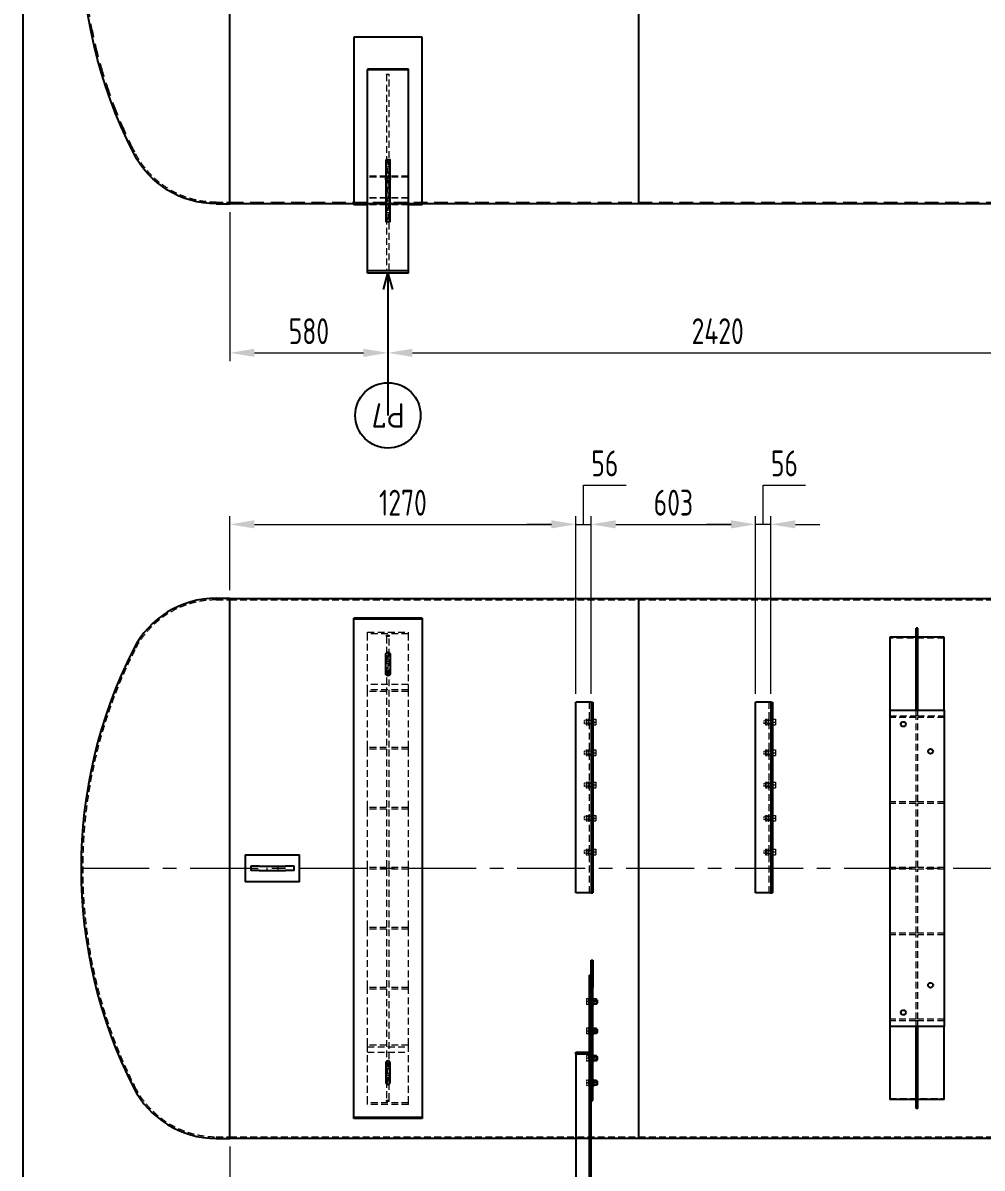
# Model space of a CAD drawing. Header units: millimetres. Extents: x -46397 to 283259, y -8690 to 23983.
# Drawn here: x 70070 to 73590, y 1195 to 5397 of the extents above; entities that cross this region are included whole.
import ezdxf
from ezdxf import colors
from ezdxf.entities.mleader import LeaderData, LeaderLine
from ezdxf.enums import TextEntityAlignment as Align
from ezdxf.math import Vec2, Vec3

# ---------------------------------------------------------------- set-up
doc = ezdxf.new("R2010")
doc.units = ezdxf.units.MM
for name, pattern in [('ACISOTGL', [3, 2, -1]), ('CENTER', [2, 1.25, -0.25, 0.25, -0.25]), ('CENTER2', [1.125, 0.75, -0.125, 0.125, -0.125]), ('HIDDEN', [0.375, 0.25, -0.125]), ('HIDDENX2', [0.75, 0.5, -0.25])]:
    doc.linetypes.add(name, pattern=pattern)
doc.layers.get('Defpoints').update_dxf_attribs({"lineweight": 0})
for name, color, linetype, lineweight in [('0-Dim', 7, 'Continuous', 0), ('2-Dashed', 50, 'ACISOTGL', 25), ('3-Centerline', 4, 'CENTER', 5), ('CHUAN NET KHUAT', 4, 'HIDDEN', 0), ('Dtext', 255, 'Continuous', 20), ('DUONGCHINH', 7, 'Continuous', 25), ('DUONGTAM', 1, 'CENTER', 0), ('Long_AM_Visible', 30, 'Continuous', 25), ('PHANTOM 2', 8, 'Continuous', 0), ('Standard', 7, 'Continuous', 0)]:
    doc.layers.add(name, color=color, linetype=linetype, lineweight=lineweight)
doc.layers.add('flashshoot', color=7, linetype='Continuous')
doc.styles.add('Chu va so', font='arial.ttf')
doc.styles.add('GHI CHÚ 1', font='isocp_IV25.ttf', dxfattribs={"width": 0.8})
doc.styles.add('Long_Text', font='isocp.shx', dxfattribs={"width": 0.7})
doc.styles.get("Standard").update_dxf_attribs({"font": 'isocp.shx', "width": 0.8})
doc.styles.add('TCVN', font='arial.ttf')
doc.dimstyles.new('1-30SCALE', dxfattribs={"dimtxt": 75, "dimasz": 75, "dimexe": 37.5, "dimexo": 30, "dimgap": 30, "dimtad": 1, "dimtoh": 1, "dimdec": 0, "dimdsep": 46, "dimtxsty": 'GHI CHÚ 1', "dimcen": 0.09, "dimclrd": 256, "dimclre": 256, "dimclrt": 2, "dimadec": 0, "dimazin": 0, "dimtfac": 1, "dimtdec": 0, "dimtofl": 0, "dimtmove": 0, "dimatfit": 3, "dimfxl": 1, "dimlwd": 0, "dimlwe": 0, "dimarcsym": 0})

# ---------------------------------------------------------------- blocks, each defined once
blk = doc.blocks.new('A$Cb6d5b212')
at = {"color": 2, "linetype": 'Continuous', "lineweight": 0, "ltscale": 10, "extrusion": (2.28848e-17, 1, 0)}
blk.add_line((-1500, -990), (-1500, 990), dxfattribs=at)
at = {"layer": 'CHUAN NET KHUAT', "color": 3, "linetype": 'HIDDENX2', "lineweight": 0, "ltscale": 50, "extrusion": (2.28848e-17, 1, 0)}
blk.add_line((-3050, -985), (-3000, -985), dxfattribs=at)
at = {"layer": 'CHUAN NET KHUAT', "color": 3, "linetype": 'HIDDENX2', "lineweight": 0, "ltscale": 100, "extrusion": (2.28848e-17, 1, 0)}
for p, q in [((-3000, -985), (-1500, -985)), ((-1500, -985), (0, -985))]:
    blk.add_line(p, q, dxfattribs=at)
at = {"layer": 'CHUAN NET KHUAT', "color": 3, "linetype": 'HIDDENX2', "lineweight": 0, "ltscale": 100, "extrusion": (0, 0, -1)}
blk.add_arc((1767.2, 0), 1773, 333.1244, 26.8756, dxfattribs=at)
at = {"layer": 'CHUAN NET KHUAT', "color": 3, "linetype": 'HIDDENX2', "lineweight": 0, "ltscale": 50, "extrusion": (0, 0, -1)}
blk.add_arc((3050, -650.1), 334.9, 270, 333.1244, dxfattribs=at)
at = {"layer": 'DUONGCHINH', "color": 2, "ltscale": 10, "extrusion": (2.28848e-17, 1, 0)}
for p, q in [((-3000, -991), (-3000, 991)), ((-1500, -990), (-1500, 990)), ((-3050, -991), (-3000, -991)), ((-3000, -990), (-1500, -990)), ((-1500, -990), (0, -990))]:
    blk.add_line(p, q, dxfattribs=at)
at = {"layer": 'DUONGCHINH', "color": 2, "ltscale": 10, "extrusion": (0, 0, -1)}
for centre, radius, start, end in [((1767.2, 0), 1779, 333.1244, 26.8756), ((3050, -650.1), 340.9, 270, 333.1244)]:
    blk.add_arc(centre, radius, start, end, dxfattribs=at)
blk = doc.blocks.new('*D244')
at = {"layer": 'Defpoints', "color": 0, "transparency": 16777216}
for p in [(70829.3, 4732.5, -1.5), (71409.3, 4478.5, -1.5), (71409.3, 4186)]:
    blk.add_point(p, dxfattribs=at)
at = {"layer": 'PHANTOM 2', "linetype": 'Continuous', "lineweight": 0, "transparency": 16777216}
for p, q in [((70829.3, 4702.5), (70829.3, 4156)), ((71409.3, 4448.5), (71409.3, 4156)), ((70919.3, 4186), (71319.3, 4186))]:
    blk.add_line(p, q, dxfattribs=at)
at = {"layer": 'PHANTOM 2', "transparency": 16777216}
for points in [[(70919.3, 4201), (70919.3, 4171), (70829.3, 4186)], [(71319.3, 4201), (71319.3, 4171), (71409.3, 4186)]]:
    blk.add_solid(points, dxfattribs=at)
at = {"layer": 'PHANTOM 2', "color": 2, "transparency": 16777216, "insert": (71119.3, 4265.3), "char_height": 95, "attachment_point": 5, "style": 'GHI CHÚ 1'}
blk.add_mtext('580', dxfattribs=at)
blk = doc.blocks.new('*D245')
at = {"layer": 'Defpoints', "color": 0, "transparency": 16777216}
for p in [(71409.3, 4478.5, -1.5), (73829.3, 4478.5, -1.5), (73829.3, 4186)]:
    blk.add_point(p, dxfattribs=at)
at = {"layer": 'PHANTOM 2', "linetype": 'Continuous', "lineweight": 0, "transparency": 16777216}
for p, q in [((71409.3, 4448.5), (71409.3, 4156)), ((73829.3, 4448.5), (73829.3, 4156)), ((71499.3, 4186), (73739.3, 4186))]:
    blk.add_line(p, q, dxfattribs=at)
at = {"layer": 'PHANTOM 2', "transparency": 16777216}
for points in [[(71499.3, 4201), (71499.3, 4171), (71409.3, 4186)], [(73739.3, 4201), (73739.3, 4171), (73829.3, 4186)]]:
    blk.add_solid(points, dxfattribs=at)
at = {"layer": 'PHANTOM 2', "color": 2, "transparency": 16777216, "insert": (72619.3, 4265.3), "char_height": 95, "attachment_point": 5, "style": 'GHI CHÚ 1'}
blk.add_mtext('2420', dxfattribs=at)
blk = doc.blocks.new('_TagCircle')
at = {"color": 0, "linetype": 'ByBlock', "lineweight": -2, "transparency": 16777216}
blk.add_circle((0, 0), 4, dxfattribs=at)
at = {"layer": 'Long_AM_Visible', "color": 0, "transparency": 16777216, "style": 'Long_Text'}
blk.add_attdef('TAGNUMBER', text='', height=3, dxfattribs=at).set_placement((0, -1.5), align=Align.CENTER)
blk = doc.blocks.new('_Open30')
at = {"color": 0, "linetype": 'ByBlock', "lineweight": -2}
for p, q in [((-1, 0.268), (0, 0)), ((0, 0), (-1, -0.268)), ((0, 0), (-1, 0))]:
    blk.add_line(p, q, dxfattribs=at)
blk = doc.blocks.new('A$Cda035db7')
at = {"color": 2, "linetype": 'Continuous', "lineweight": 0, "ltscale": 10}
for p, q in [((0, -1500), (-990, -1500)), ((990, -1500), (0, -1500))]:
    blk.add_line(p, q, dxfattribs=at)
at = {"layer": 'CHUAN NET KHUAT', "color": 3, "ltscale": 100}
for p, q in [((-985, -1500), (-985, 0)), ((985, -1500), (985, 0)), ((-985, -3000), (-985, -1500)), ((985, -3000), (985, -1500)), ((-985, -3050), (-985, -3000)), ((985, -3050), (985, -3000))]:
    blk.add_line(p, q, dxfattribs=at)
for centre, radius, start, end in [((-650.1, -3050), 334.9, 180, 243.1244), ((650.1, -3050), 334.9, 296.8756, 0), ((0, -1767.2), 1773, 243.1244, 296.8756)]:
    blk.add_arc(centre, radius, start, end, dxfattribs=at)
at = {"layer": 'DUONGCHINH', "color": 2, "ltscale": 10}
for p, q in [((-990, -1500), (-990, 0)), ((990, -1500), (990, 0)), ((-990, -3000), (-990, -1500)), ((0, -1500), (-990, -1500)), ((990, -1500), (0, -1500)), ((990, -3000), (990, -1500)), ((0, -3000), (-991, -3000)), ((-991, -3050), (-991, -3000)), ((991, -3000), (0, -3000)), ((991, -3050), (991, -3000))]:
    blk.add_line(p, q, dxfattribs=at)
for centre, radius, start, end in [((-650.1, -3050), 340.9, 180, 243.1244), ((650.1, -3050), 340.9, 296.8756, 0), ((0, -1767.2), 1779, 243.1244, 296.8756)]:
    blk.add_arc(centre, radius, start, end, dxfattribs=at)
at = {"layer": 'DUONGTAM', "ltscale": 200}
blk.add_line((0, -3546.2), (0, 3546.2), dxfattribs=at)
blk = doc.blocks.new('A$Cf01baf33')
at = {"color": 7, "linetype": 'Continuous', "lineweight": 0, "ltscale": 10}
for p, q in [((-547, -1004), (-536.7, -1004)), ((-547, -1012), (-547, -1004)), ((-536.7, -1004), (-526.3, -1004)), ((-536.7, -1012), (-536.7, -1004)), ((-526.3, -1012), (-526.3, -1004)), ((-434.3, -1004), (-424, -1004)), ((-434.3, -1012), (-434.3, -1004)), ((-424, -1004), (-413.6, -1004)), ((-424, -1012), (-424, -1004)), ((-413.6, -1012), (-413.6, -1004)), ((-316.3, -1004), (-305.9, -1004)), ((-316.3, -1012), (-316.3, -1004)), ((-305.9, -1004), (-295.6, -1004)), ((-305.9, -1012), (-305.9, -1004)), ((-295.6, -1012), (-295.6, -1004)), ((-194.4, -1004), (-184.1, -1004)), ((-194.4, -1012), (-194.4, -1004)), ((-184.1, -1004), (-173.7, -1004)), ((-184.1, -1012), (-184.1, -1004)), ((-173.7, -1012), (-173.7, -1004)), ((-70.2, -1004), (-59.9, -1004)), ((-70.2, -1012), (-70.2, -1004)), ((-59.9, -1004), (-49.5, -1004)), ((-59.9, -1012), (-59.9, -1004)), ((-49.5, -1012), (-49.5, -1004)), ((-524.7, -1012), (-548.7, -1012)), ((-548.7, -1012), (-548.7, -1015)), ((-524.7, -1012), (-524.7, -1015)), ((-412, -1012), (-436, -1012)), ((-436, -1012), (-436, -1015)), ((-412, -1012), (-412, -1015)), ((-293.9, -1012), (-317.9, -1012)), ((-317.9, -1012), (-317.9, -1015)), ((-293.9, -1012), (-293.9, -1015)), ((-172.1, -1012), (-196.1, -1012)), ((-196.1, -1012), (-196.1, -1015)), ((-172.1, -1012), (-172.1, -1015)), ((-47.9, -1012), (-71.9, -1012)), ((-71.9, -1012), (-71.9, -1015)), ((-47.9, -1012), (-47.9, -1015)), ((-524.7, -1671), (-548.7, -1671)), ((-548.7, -1671), (-548.7, -1674)), ((-547, -1663), (-536.7, -1663)), ((-547, -1671), (-547, -1663)), ((-536.7, -1663), (-526.3, -1663)), ((-536.7, -1671), (-536.7, -1663)), ((-526.3, -1671), (-526.3, -1663)), ((-524.7, -1671), (-524.7, -1674)), ((-412, -1671), (-436, -1671)), ((-436, -1671), (-436, -1674)), ((-434.3, -1663), (-424, -1663)), ((-434.3, -1671), (-434.3, -1663)), ((-424, -1663), (-413.6, -1663)), ((-424, -1671), (-424, -1663)), ((-413.6, -1671), (-413.6, -1663)), ((-412, -1671), (-412, -1674)), ((-293.9, -1671), (-317.9, -1671)), ((-317.9, -1671), (-317.9, -1674)), ((-316.3, -1663), (-305.9, -1663)), ((-316.3, -1671), (-316.3, -1663)), ((-305.9, -1663), (-295.6, -1663)), ((-305.9, -1671), (-305.9, -1663)), ((-295.6, -1671), (-295.6, -1663)), ((-293.9, -1671), (-293.9, -1674)), ((-172.1, -1671), (-196.1, -1671)), ((-196.1, -1671), (-196.1, -1674)), ((-194.4, -1663), (-184.1, -1663)), ((-194.4, -1671), (-194.4, -1663)), ((-184.1, -1663), (-173.7, -1663)), ((-184.1, -1671), (-184.1, -1663)), ((-173.7, -1671), (-173.7, -1663)), ((-172.1, -1671), (-172.1, -1674)), ((-47.9, -1671), (-71.9, -1671)), ((-71.9, -1671), (-71.9, -1674)), ((-70.2, -1663), (-59.9, -1663)), ((-70.2, -1671), (-70.2, -1663)), ((-59.9, -1663), (-49.5, -1663)), ((-59.9, -1671), (-59.9, -1663)), ((-49.5, -1671), (-49.5, -1663)), ((-47.9, -1671), (-47.9, -1674)), ((477.2, -1671), (501.2, -1671)), ((477.2, -1674), (477.2, -1671)), ((478.8, -1661), (489.2, -1661)), ((478.8, -1661), (478.8, -1671)), ((495.2, -1656), (483.2, -1656)), ((483.2, -1661), (483.2, -1656)), ((489.2, -1661), (499.5, -1661)), ((489.2, -1661), (489.2, -1671)), ((495.2, -1661), (495.2, -1656)), ((499.5, -1661), (499.5, -1671)), ((501.2, -1674), (501.2, -1671)), ((585, -1671), (609, -1671)), ((585, -1674), (585, -1671)), ((586.7, -1661), (597, -1661)), ((586.7, -1661), (586.7, -1671)), ((603, -1656), (591, -1656)), ((591, -1661), (591, -1656)), ((597, -1661), (607.4, -1661)), ((597, -1661), (597, -1671)), ((603, -1661), (603, -1656)), ((607.4, -1661), (607.4, -1671)), ((609, -1674), (609, -1671)), ((684.8, -1671), (708.8, -1671)), ((684.8, -1674), (684.8, -1671)), ((686.4, -1661), (696.8, -1661)), ((686.4, -1661), (686.4, -1671)), ((702.8, -1656), (690.8, -1656)), ((690.8, -1661), (690.8, -1656)), ((696.8, -1661), (707.1, -1661)), ((696.8, -1661), (696.8, -1671)), ((702.8, -1661), (702.8, -1656)), ((707.1, -1661), (707.1, -1671)), ((708.8, -1674), (708.8, -1671)), ((775.1, -1671), (799.1, -1671)), ((775.1, -1674), (775.1, -1671)), ((776.8, -1661), (787.1, -1661)), ((776.8, -1661), (776.8, -1671)), ((793.1, -1656), (781.1, -1656)), ((781.1, -1661), (781.1, -1656)), ((787.1, -1661), (797.5, -1661)), ((787.1, -1661), (787.1, -1671)), ((793.1, -1661), (793.1, -1656)), ((797.5, -1661), (797.5, -1671)), ((799.1, -1674), (799.1, -1671)), ((477.2, -1689), (477.2, -1686)), ((501.2, -1689), (477.2, -1689)), ((478.8, -1689), (478.8, -1697)), ((478.8, -1697), (489.2, -1697)), ((489.2, -1689), (489.2, -1697)), ((489.2, -1697), (499.5, -1697)), ((499.5, -1689), (499.5, -1697)), ((501.2, -1689), (501.2, -1686)), ((585, -1689), (585, -1686)), ((609, -1689), (585, -1689)), ((586.7, -1689), (586.7, -1697)), ((586.7, -1697), (597, -1697)), ((597, -1689), (597, -1697)), ((597, -1697), (607.4, -1697)), ((607.4, -1689), (607.4, -1697)), ((609, -1689), (609, -1686))]:
    blk.add_line(p, q, dxfattribs=at)
at = {"color": 4, "linetype": 'HIDDENX2', "lineweight": 0, "ltscale": 50}
for p, q in [((90, -1027), (-610.1, -1027)), ((90, -1686), (-610.1, -1686))]:
    blk.add_line(p, q, dxfattribs=at)
at = {"color": 4, "linetype": 'HIDDENX2', "lineweight": 0, "ltscale": 10}
for p, q in [((-548.7, -1027), (-548.7, -1030)), ((-548.7, -1030), (-524.7, -1030)), ((-547, -1040), (-547, -1030)), ((-547, -1040), (-536.7, -1040)), ((-543.7, -1021), (-543.7, -1015)), ((-543.7, -1027), (-543.7, -1021)), ((-542.7, -1015), (-542.7, -1045.3)), ((-542.7, -1040), (-542.7, -1027)), ((-530.7, -1045.3), (-542.7, -1045.3)), ((-536.7, -1040), (-536.7, -1030)), ((-536.7, -1040), (-526.3, -1040)), ((-530.7, -1015), (-530.7, -1045.3)), ((-530.7, -1040), (-530.7, -1027)), ((-529.7, -1021), (-529.7, -1015)), ((-529.7, -1027), (-529.7, -1021)), ((-526.3, -1040), (-526.3, -1030)), ((-524.7, -1027), (-524.7, -1030)), ((-436, -1027), (-436, -1030)), ((-436, -1030), (-412, -1030)), ((-434.3, -1040), (-434.3, -1030)), ((-434.3, -1040), (-424, -1040)), ((-431, -1021), (-431, -1015)), ((-431, -1027), (-431, -1021)), ((-430, -1015), (-430, -1045.3)), ((-430, -1040), (-430, -1027)), ((-418, -1045.3), (-430, -1045.3)), ((-424, -1040), (-424, -1030)), ((-424, -1040), (-413.6, -1040)), ((-418, -1015), (-418, -1045.3)), ((-418, -1040), (-418, -1027)), ((-417, -1021), (-417, -1015)), ((-417, -1027), (-417, -1021)), ((-413.6, -1040), (-413.6, -1030)), ((-412, -1027), (-412, -1030)), ((-317.9, -1027), (-317.9, -1030)), ((-317.9, -1030), (-293.9, -1030)), ((-316.3, -1040), (-316.3, -1030)), ((-316.3, -1040), (-305.9, -1040)), ((-312.9, -1021), (-312.9, -1015)), ((-312.9, -1027), (-312.9, -1021)), ((-311.9, -1015), (-311.9, -1045.3)), ((-311.9, -1040), (-311.9, -1027)), ((-299.9, -1045.3), (-311.9, -1045.3)), ((-305.9, -1040), (-305.9, -1030)), ((-305.9, -1040), (-295.6, -1040)), ((-299.9, -1015), (-299.9, -1045.3)), ((-299.9, -1040), (-299.9, -1027)), ((-298.9, -1021), (-298.9, -1015)), ((-298.9, -1027), (-298.9, -1021)), ((-295.6, -1040), (-295.6, -1030)), ((-293.9, -1027), (-293.9, -1030)), ((-196.1, -1027), (-196.1, -1030)), ((-196.1, -1030), (-172.1, -1030)), ((-194.4, -1040), (-194.4, -1030)), ((-194.4, -1040), (-184.1, -1040)), ((-191.1, -1021), (-191.1, -1015)), ((-191.1, -1027), (-191.1, -1021)), ((-190.1, -1015), (-190.1, -1045.3)), ((-190.1, -1040), (-190.1, -1027)), ((-178.1, -1045.3), (-190.1, -1045.3)), ((-184.1, -1040), (-184.1, -1030)), ((-184.1, -1040), (-173.7, -1040)), ((-178.1, -1015), (-178.1, -1045.3)), ((-178.1, -1040), (-178.1, -1027)), ((-177.1, -1021), (-177.1, -1015)), ((-177.1, -1027), (-177.1, -1021)), ((-173.7, -1040), (-173.7, -1030)), ((-172.1, -1027), (-172.1, -1030)), ((-71.9, -1027), (-71.9, -1030)), ((-71.9, -1030), (-47.9, -1030)), ((-70.2, -1040), (-70.2, -1030)), ((-70.2, -1040), (-59.9, -1040)), ((-66.9, -1021), (-66.9, -1015)), ((-66.9, -1027), (-66.9, -1021)), ((-65.9, -1015), (-65.9, -1045.3)), ((-65.9, -1040), (-65.9, -1027)), ((-53.9, -1045.3), (-65.9, -1045.3)), ((-59.9, -1040), (-59.9, -1030)), ((-59.9, -1040), (-49.5, -1040)), ((-53.9, -1015), (-53.9, -1045.3)), ((-53.9, -1040), (-53.9, -1027)), ((-52.9, -1021), (-52.9, -1015)), ((-52.9, -1027), (-52.9, -1021)), ((-49.5, -1040), (-49.5, -1030)), ((-47.9, -1027), (-47.9, -1030)), ((-543.7, -1680), (-543.7, -1674)), ((-543.7, -1686), (-543.7, -1680)), ((-542.7, -1674), (-542.7, -1704.3)), ((-530.7, -1674), (-530.7, -1704.3)), ((-529.7, -1680), (-529.7, -1674)), ((-529.7, -1686), (-529.7, -1680)), ((-431, -1680), (-431, -1674)), ((-431, -1686), (-431, -1680)), ((-430, -1674), (-430, -1704.3)), ((-418, -1674), (-418, -1704.3)), ((-417, -1680), (-417, -1674)), ((-417, -1686), (-417, -1680)), ((-312.9, -1680), (-312.9, -1674)), ((-312.9, -1686), (-312.9, -1680)), ((-311.9, -1674), (-311.9, -1704.3)), ((-299.9, -1674), (-299.9, -1704.3)), ((-298.9, -1680), (-298.9, -1674)), ((-298.9, -1686), (-298.9, -1680)), ((-191.1, -1680), (-191.1, -1674)), ((-191.1, -1686), (-191.1, -1680)), ((-190.1, -1674), (-190.1, -1704.3)), ((-178.1, -1674), (-178.1, -1704.3)), ((-177.1, -1680), (-177.1, -1674)), ((-177.1, -1686), (-177.1, -1680)), ((-66.9, -1680), (-66.9, -1674)), ((-66.9, -1686), (-66.9, -1680)), ((-65.9, -1674), (-65.9, -1704.3)), ((-53.9, -1674), (-53.9, -1704.3)), ((-52.9, -1680), (-52.9, -1674)), ((-52.9, -1686), (-52.9, -1680)), ((482.2, -1674), (482.2, -1680)), ((482.2, -1680), (482.2, -1686)), ((483.2, -1661), (483.2, -1674)), ((483.2, -1686), (483.2, -1661)), ((495.2, -1661), (495.2, -1674)), ((495.2, -1686), (495.2, -1661)), ((496.2, -1674), (496.2, -1680)), ((496.2, -1680), (496.2, -1686)), ((590, -1674), (590, -1680)), ((590, -1680), (590, -1686)), ((591, -1661), (591, -1674)), ((591, -1686), (591, -1661)), ((603, -1661), (603, -1674)), ((603, -1686), (603, -1661)), ((604, -1674), (604, -1680)), ((604, -1680), (604, -1686)), ((689.8, -1674), (689.8, -1680)), ((689.8, -1680), (689.8, -1686)), ((690.8, -1661), (690.8, -1674)), ((690.8, -1686), (690.8, -1661)), ((702.8, -1661), (702.8, -1674)), ((702.8, -1686), (702.8, -1661)), ((703.8, -1674), (703.8, -1680)), ((703.8, -1680), (703.8, -1686)), ((768.7, -1680), (768.7, -1674)), ((780.1, -1674), (780.1, -1680)), ((780.1, -1680), (780.1, -1686)), ((781.1, -1686), (781.1, -1661)), ((781.1, -1661), (781.1, -1674)), ((793.1, -1686), (793.1, -1661)), ((793.1, -1661), (793.1, -1674)), ((794.1, -1674), (794.1, -1680)), ((794.1, -1680), (794.1, -1686)), ((814.2, -1680), (814.2, -1686)), ((-548.7, -1686), (-548.7, -1689)), ((-548.7, -1689), (-524.7, -1689)), ((-547, -1699), (-547, -1689)), ((-547, -1699), (-536.7, -1699)), ((-542.7, -1699), (-542.7, -1686)), ((-530.7, -1704.3), (-542.7, -1704.3)), ((-536.7, -1699), (-536.7, -1689)), ((-536.7, -1699), (-526.3, -1699)), ((-530.7, -1699), (-530.7, -1686)), ((-526.3, -1699), (-526.3, -1689)), ((-524.7, -1686), (-524.7, -1689)), ((-436, -1686), (-436, -1689)), ((-436, -1689), (-412, -1689)), ((-434.3, -1699), (-434.3, -1689)), ((-434.3, -1699), (-424, -1699)), ((-430, -1699), (-430, -1686)), ((-418, -1704.3), (-430, -1704.3)), ((-424, -1699), (-424, -1689)), ((-424, -1699), (-413.6, -1699)), ((-418, -1699), (-418, -1686)), ((-413.6, -1699), (-413.6, -1689)), ((-412, -1686), (-412, -1689)), ((-317.9, -1686), (-317.9, -1689)), ((-317.9, -1689), (-293.9, -1689)), ((-316.3, -1699), (-316.3, -1689)), ((-316.3, -1699), (-305.9, -1699)), ((-311.9, -1699), (-311.9, -1686)), ((-299.9, -1704.3), (-311.9, -1704.3)), ((-305.9, -1699), (-305.9, -1689)), ((-305.9, -1699), (-295.6, -1699)), ((-299.9, -1699), (-299.9, -1686)), ((-295.6, -1699), (-295.6, -1689)), ((-293.9, -1686), (-293.9, -1689)), ((-196.1, -1686), (-196.1, -1689)), ((-196.1, -1689), (-172.1, -1689)), ((-194.4, -1699), (-194.4, -1689)), ((-194.4, -1699), (-184.1, -1699)), ((-190.1, -1699), (-190.1, -1686)), ((-178.1, -1704.3), (-190.1, -1704.3)), ((-184.1, -1699), (-184.1, -1689)), ((-184.1, -1699), (-173.7, -1699)), ((-178.1, -1699), (-178.1, -1686)), ((-173.7, -1699), (-173.7, -1689)), ((-172.1, -1686), (-172.1, -1689)), ((-71.9, -1686), (-71.9, -1689)), ((-71.9, -1689), (-47.9, -1689)), ((-70.2, -1699), (-70.2, -1689)), ((-70.2, -1699), (-59.9, -1699)), ((-65.9, -1699), (-65.9, -1686)), ((-53.9, -1704.3), (-65.9, -1704.3)), ((-59.9, -1699), (-59.9, -1689)), ((-59.9, -1699), (-49.5, -1699)), ((-53.9, -1699), (-53.9, -1686)), ((-49.5, -1699), (-49.5, -1689)), ((-47.9, -1686), (-47.9, -1689)), ((672.2, -1686), (682.3, -1686)), ((684.8, -1689), (684.8, -1686)), ((708.8, -1689), (684.8, -1689)), ((686.4, -1689), (686.4, -1697)), ((686.4, -1697), (696.8, -1697)), ((696.8, -1689), (696.8, -1697)), ((696.8, -1697), (707.1, -1697)), ((707.1, -1689), (707.1, -1697)), ((708.8, -1689), (708.8, -1686)), ((775.1, -1689), (775.1, -1686)), ((799.1, -1689), (775.1, -1689)), ((776.8, -1689), (776.8, -1697)), ((776.8, -1697), (787.1, -1697)), ((787.1, -1689), (787.1, -1697)), ((787.1, -1697), (797.5, -1697)), ((797.5, -1689), (797.5, -1697)), ((799.1, -1689), (799.1, -1686)), ((-8, -2830), (8, -2830)), ((-8, -2870), (8, -2870))]:
    blk.add_line(p, q, dxfattribs=at)
at = {"layer": 'DUONGCHINH'}
for p, q in [((-610.1, -1021), (-610.1, -1015)), ((-610.1, -1015), (90, -1015)), ((-610.1, -1021), (-610.1, -1023)), ((-610.1, -1021), (90, -1021)), ((-610.1, -1023), (-610.1, -1077)), ((90, -1021), (90, -1015)), ((90, -1023), (90, -1021)), ((90, -1023), (90, -1077)), ((90, -1077), (-610.1, -1077)), ((-610.1, -1680), (-610.1, -1674)), ((-610.1, -1674), (90, -1674)), ((-610.1, -1680), (-610.1, -1682)), ((-610.1, -1680), (90, -1680)), ((90, -1680), (90, -1674)), ((90, -1682), (90, -1680)), ((337.6, -1674), (436.8, -1674)), ((337.6, -1680), (337.6, -1674)), ((436.8, -1680), (337.6, -1680)), ((679.8, -1680), (392.1, -1680)), ((392.1, -1680), (392.1, -1686)), ((436.8, -1680), (436.8, -1674)), ((852, -1674), (436.8, -1674)), ((1382.3, -1680), (679.8, -1680)), ((852, -1680), (852, -1674)), ((-610.1, -1682), (-610.1, -1736)), ((90, -1682), (90, -1736)), ((672.2, -1686), (392.1, -1686)), ((674.7, -1736), (674.7, -1688)), ((682.3, -1682), (682.3, -1686)), ((1382.3, -1686), (682.3, -1686)), ((682.3, -1686), (682.3, -1736)), ((90, -1736), (-610.1, -1736)), ((682.3, -1736), (674.7, -1736)), ((682.3, -1736), (1382.3, -1736)), ((-50, -2950), (-50, -2750)), ((50, -2750), (-50, -2750)), ((-8, -2770.6), (-8, -2801.4)), ((8, -2770.6), (8, -2801.4)), ((50, -2750), (50, -2950)), ((-8, -2898.6), (-8, -2801.4)), ((8, -2898.6), (8, -2801.4)), ((-8, -2898.6), (-8, -2929.4)), ((8, -2898.6), (8, -2929.4)), ((-50, -2950), (50, -2950))]:
    blk.add_line(p, q, dxfattribs=at)
at = {"layer": 'DUONGCHINH', "extrusion": (-2.64943e-16, 1.48896e-15, -1)}
blk.add_ellipse((679.8, -1682), major_axis=(2.51, 0), ratio=0.795463, start_param=-1.570796, end_param=0, dxfattribs=at)
at = {"layer": 'DUONGCHINH'}
blk.add_ellipse((672.2, -1688), major_axis=(2.51, 0), ratio=0.79546, start_param=0, end_param=1.570796, dxfattribs=at)
at = {"layer": 'DUONGCHINH', "extrusion": (-2.52163e-16, -1.42976e-15, -1)}
blk.add_ellipse((0, -2532.1), major_axis=(-1002.5, 0), ratio=0.237949, start_param=-1.578776, end_param=-1.562816, dxfattribs=at)
at = {"layer": 'DUONGCHINH', "extrusion": (-2.52163e-16, -1.42687e-15, -1)}
blk.add_ellipse((0, -3168.4), major_axis=(1002.5, 0), ratio=0.238431, start_param=-1.578776, end_param=-1.562816, dxfattribs=at)
blk = doc.blocks.new('*U1682')
at = {"layer": '3-Centerline', "color": 0, "linetype": 'CENTER2', "ltscale": 30, "transparency": 16777216}
blk.add_line((0, -38.5), (0, 38.5), dxfattribs=at)
blk = doc.blocks.new('*U1681')
for points in [[(-8, -71.1), (-8, -1.1)], [(8, -1.1), (8, -71.1)]]:
    blk.add_lwpolyline(points)
blk.add_circle((0, -71.1), 8)
at = {"extrusion": (2.22045e-16, 4.93038e-32, -1)}
blk.add_arc((0, -1.1), 8, 0, 180, dxfattribs=at)
at = {"layer": '2-Dashed', "ltscale": 3, "extrusion": (2.22045e-16, 4.93038e-32, -1)}
blk.add_arc((0, -1.1), 8, 180, 0, dxfattribs=at)
at = {"layer": '3-Centerline', "linetype": 'CENTER2', "ltscale": 30}
blk.add_blockref('*U1682', (0, -36.1), dxfattribs=at)
blk = doc.blocks.new('SD1-3')
at = {"layer": 'CHUAN NET KHUAT', "ltscale": 100}
for p, q in [((50, 1779.2), (50, 1784.9)), ((50, 1784.9), (200, 1784.9)), ((200, 1779.2), (50, 1779.2)), ((50, 1567), (50, 1779.2)), ((120, 1773.6), (130, 1773.6)), ((120, 1768.7), (120, 1773.6)), ((130, 1768.7), (120, 1768.7)), ((120, 1768.7), (120, 1361.3)), ((130, 1773.6), (130, 1768.7)), ((130, 1361.3), (130, 1768.7)), ((200, 1779.2), (200, 1784.9)), ((200, 1567), (200, 1779.2)), ((200, 1593.3), (50, 1593.3)), ((200, 1573.3), (50, 1573.3)), ((120, 1567), (50, 1567)), ((50, 1361.3), (50, 1567)), ((200, 1567), (130, 1567)), ((200, 1361.3), (200, 1567)), ((120, 1361.3), (50, 1361.3)), ((50, 1355.3), (50, 1361.3)), ((50, 1141.3), (50, 1355.3)), ((120, 1355.3), (50, 1355.3)), ((120, 1355.3), (120, 1141.3)), ((200, 1361.3), (130, 1361.3)), ((130, 1141.3), (130, 1355.3)), ((200, 1355.3), (130, 1355.3)), ((200, 1355.3), (200, 1361.3)), ((200, 1141.3), (200, 1355.3)), ((120, 1141.3), (50, 1141.3)), ((50, 1135.3), (50, 1141.3)), ((50, 921.3), (50, 1135.3)), ((120, 1135.3), (50, 1135.3)), ((120, 1135.3), (120, 921.3)), ((200, 1141.3), (130, 1141.3)), ((130, 921.3), (130, 1135.3)), ((200, 1135.3), (130, 1135.3)), ((200, 1135.3), (200, 1141.3)), ((200, 921.3), (200, 1135.3)), ((120, 921.3), (50, 921.3)), ((50, 915.3), (50, 921.3)), ((50, 701.3), (50, 915.3)), ((120, 915.3), (50, 915.3)), ((120, 915.3), (120, 701.3)), ((200, 921.3), (130, 921.3)), ((130, 701.3), (130, 915.3)), ((200, 915.3), (130, 915.3)), ((200, 915.3), (200, 921.3)), ((200, 701.3), (200, 915.3)), ((120, 701.3), (50, 701.3)), ((50, 695.3), (50, 701.3)), ((50, 481.3), (50, 695.3)), ((120, 695.3), (50, 695.3)), ((120, 695.3), (120, 481.3)), ((200, 701.3), (130, 701.3)), ((130, 481.3), (130, 695.3)), ((200, 695.3), (130, 695.3)), ((200, 695.3), (200, 701.3)), ((200, 481.3), (200, 695.3)), ((120, 481.3), (50, 481.3)), ((50, 475.3), (50, 481.3)), ((50, 269.7), (50, 475.3)), ((120, 475.3), (50, 475.3)), ((120, 475.3), (120, 67.9)), ((200, 481.3), (130, 481.3)), ((130, 67.9), (130, 475.3)), ((200, 475.3), (130, 475.3)), ((200, 475.3), (200, 481.3)), ((200, 269.7), (200, 475.3)), ((120, 269.7), (50, 269.7)), ((50, 57.5), (50, 269.7)), ((50, 263.3), (200, 263.3)), ((200, 269.7), (130, 269.7)), ((200, 57.5), (200, 269.7)), ((50, 243.3), (200, 243.3)), ((200, 57.5), (50, 57.5)), ((50, 51.8), (50, 57.5)), ((200, 51.8), (50, 51.8)), ((120, 63), (120, 67.9)), ((120, 67.9), (130, 67.9)), ((130, 63), (120, 63)), ((130, 63), (130, 67.9)), ((200, 51.8), (200, 57.5))]:
    blk.add_line(p, q, dxfattribs=at)
at = {"layer": 'DUONGCHINH'}
for p, q in [((250, 1836.7), (0, 1836.7)), ((0, 1833), (0, 1836.7)), ((250, 1833), (0, 1833)), ((0, 3.7), (0, 1833)), ((250, 1836.7), (250, 1833)), ((250, 1833), (250, 3.7)), ((250, 3.7), (0, 3.7)), ((0, 0), (0, 3.7)), ((250, 3.7), (250, 0)), ((250, 0), (0, 0))]:
    blk.add_line(p, q, dxfattribs=at)
at = {"rotation": 179.9999999999993}
blk.add_blockref('*U1681', (125, 1632), dxfattribs=at)
at = {"xscale": -0.9999999999999998}
blk.add_blockref('*U1681', (125, 204.7), dxfattribs=at)
blk = doc.blocks.new('SD2-3')
for centre in [(50, 1377.6), (150, 1277.6), (150, 419.4), (50, 319.4)]:
    blk.add_circle(centre, 9)
at = {"layer": 'CHUAN NET KHUAT', "ltscale": 100}
for p, q in [((200, 1693.6), (0, 1693.6)), ((0, 1408.5), (97, 1408.5)), ((97, 1402.5), (0, 1402.5)), ((97, 1408.5), (97, 1428.5)), ((103, 1408.5), (97, 1408.5)), ((97, 1092.8), (97, 1402.5)), ((103, 1408.5), (103, 1428.5)), ((103, 1408.5), (200, 1408.5)), ((200, 1402.5), (103, 1402.5)), ((103, 1092.8), (103, 1402.5)), ((97, 1092.8), (0, 1092.8)), ((200, 1092.8), (103, 1092.8)), ((97, 1086.8), (0, 1086.8)), ((97, 851.5), (97, 1086.8)), ((200, 1086.8), (103, 1086.8)), ((103, 851.5), (103, 1086.8)), ((97, 851.5), (0, 851.5)), ((97, 845.5), (0, 845.5)), ((97, 610.2), (97, 845.5)), ((200, 851.5), (103, 851.5)), ((200, 845.5), (103, 845.5)), ((103, 610.2), (103, 845.5)), ((97, 610.2), (0, 610.2)), ((97, 604.2), (0, 604.2)), ((97, 294.5), (97, 604.2)), ((200, 610.2), (103, 610.2)), ((200, 604.2), (103, 604.2)), ((103, 294.5), (103, 604.2)), ((97, 294.5), (0, 294.5)), ((200, 294.5), (103, 294.5)), ((97, 288.5), (0, 288.5)), ((103, 288.5), (97, 288.5)), ((97, 268.5), (97, 288.5)), ((200, 288.5), (103, 288.5)), ((103, 268.5), (103, 288.5)), ((0, 3.4), (200, 3.4))]:
    blk.add_line(p, q, dxfattribs=at)
at = {"layer": 'DUONGCHINH'}
for p, q in [((97, 1428.5), (97, 1730.2)), ((103, 1730.2), (97, 1730.2)), ((103, 1428.5), (103, 1730.2)), ((0, 1697), (0, 1428.5)), ((97, 1697), (0, 1697)), ((103, 1697), (97, 1697)), ((103, 1692.9), (97, 1692.9)), ((200, 1697), (103, 1697)), ((200, 1428.5), (200, 1697)), ((0, 1428.5), (200, 1428.5)), ((0, 1428.5), (0, 268.5)), ((200, 1428.5), (200, 268.5)), ((200, 268.5), (0, 268.5)), ((0, 268.5), (0, 0)), ((97, -33.2), (97, 268.5)), ((103, -33.2), (103, 268.5)), ((200, 0), (200, 268.5)), ((97, 0), (0, 0)), ((103, 4.1), (97, 4.1)), ((103, 0), (97, 0)), ((200, 0), (103, 0)), ((103, -33.2), (97, -33.2))]:
    blk.add_line(p, q, dxfattribs=at)
blk = doc.blocks.new('*D271')
at = {"layer": 'Defpoints', "color": 0, "transparency": 16777216}
for p in [(70829.3, 1303.5, -1.5), (72099.3, 912.2, -1.5), (72099.3, 634.5)]:
    blk.add_point(p, dxfattribs=at)
at = {"layer": 'PHANTOM 2', "linetype": 'Continuous', "lineweight": 0, "transparency": 16777216}
for p, q in [((70829.3, 1273.5), (70829.3, 604.5)), ((72099.3, 882.2), (72099.3, 604.5)), ((70919.3, 634.5), (72009.3, 634.5))]:
    blk.add_line(p, q, dxfattribs=at)
at = {"layer": 'PHANTOM 2', "transparency": 16777216}
for points in [[(70919.3, 649.5), (70919.3, 619.5), (70829.3, 634.5)], [(72009.3, 649.5), (72009.3, 619.5), (72099.3, 634.5)]]:
    blk.add_solid(points, dxfattribs=at)
at = {"layer": 'PHANTOM 2', "color": 2, "transparency": 16777216, "insert": (71464.3, 712), "char_height": 95, "attachment_point": 5, "style": 'GHI CHÚ 1'}
blk.add_mtext('1270', dxfattribs=at)
blk = doc.blocks.new('*D272')
at = {"layer": 'Defpoints', "color": 0, "transparency": 16777216}
for p in [(72099.2, 3556.6), (70829.3, 3285.5, -1.5), (72099.2, 2904.6, -1.5)]:
    blk.add_point(p, dxfattribs=at)
at = {"layer": 'PHANTOM 2', "linetype": 'Continuous', "lineweight": 0, "transparency": 16777216}
for p, q in [((70829.3, 3315.5), (70829.3, 3586.6)), ((72099.2, 2934.6), (72099.2, 3586.6)), ((70919.3, 3556.6), (72009.2, 3556.6))]:
    blk.add_line(p, q, dxfattribs=at)
at = {"layer": 'PHANTOM 2', "transparency": 16777216}
for points in [[(70919.3, 3571.6), (70919.3, 3541.6), (70829.3, 3556.6)], [(72009.2, 3571.6), (72009.2, 3541.6), (72099.2, 3556.6)]]:
    blk.add_solid(points, dxfattribs=at)
at = {"layer": 'PHANTOM 2', "color": 2, "transparency": 16777216, "insert": (71464.3, 3636), "char_height": 95, "attachment_point": 5, "style": 'GHI CHÚ 1'}
blk.add_mtext('1270', dxfattribs=at)
blk = doc.blocks.new('*U1680')
at = {"layer": '3-Centerline', "color": 0, "linetype": 'CENTER2', "ltscale": 30, "transparency": 16777216}
blk.add_line((-116.5, 0), (116.5, 0), dxfattribs=at)
blk = doc.blocks.new('*U1678')
blk.add_lwpolyline([(-113, 8), (113, 8), (113, -8), (-113, -8)], close=True)
for centre, start, end in [((-43, 0), 90, 270), ((43, 0), 270, 90)]:
    blk.add_arc(centre, 8, start, end)
at = {"layer": '2-Dashed', "ltscale": 3}
for centre, start, end in [((-43, 0), 270, 90), ((43, 0), 90, 270)]:
    blk.add_arc(centre, 8, start, end, dxfattribs=at)
at = {"layer": '3-Centerline', "linetype": 'CENTER2', "ltscale": 30}
blk.add_blockref('*U1680', (0, 0), dxfattribs=at)
blk = doc.blocks.new('SAD1-1')
at = {"color": 8, "linetype": 'Continuous', "lineweight": 0, "ltscale": 10, "extrusion": (2.28848e-17, 1, 0)}
for p, q in [((0, 609.6), (0, 611.1)), ((250, 609.6), (0, 609.6)), ((250, 611.1), (250, 609.6)), ((50, 491.1), (50, 493))]:
    blk.add_line(p, q, dxfattribs=at)
at = {"layer": 'CHUAN NET KHUAT', "ltscale": 100, "extrusion": (2.28848e-17, 1, 0)}
for p, q in [((120, 473.8), (120, 475.4)), ((120, 475.4), (130, 475.4)), ((120, 473.8), (120, -245)), ((130, 473.8), (120, 473.8)), ((130, 473.8), (130, 475.4)), ((130, -245), (130, 473.8)), ((120, 100.2), (50, 100.2)), ((120, 97.2), (50, 97.2)), ((200, 100.2), (130, 100.2)), ((200, 97.2), (130, 97.2)), ((250, 0), (0, 0)), ((120, 21.3), (50, 21.3)), ((120, 20), (50, 20)), ((200, 21.3), (130, 21.3)), ((200, 20), (130, 20)), ((120, -4), (50, -4)), ((200, -4), (130, -4))]:
    blk.add_line(p, q, dxfattribs=at)
at = {"layer": 'DUONGCHINH', "extrusion": (2.28848e-17, 1, 0)}
for p, q in [((250, 611.1), (0, 611.1)), ((0, 609.6), (0, -4)), ((250, -4), (250, 609.6)), ((200, 493), (50, 493)), ((50, -245), (50, 491.1)), ((200, 491.1), (50, 491.1)), ((200, 491.1), (200, 493)), ((200, -245), (200, 491.1)), ((50, -4), (0, -4)), ((250, -4), (200, -4)), ((50, -245), (200, -245)), ((50, -255), (50, -245)), ((200, -255), (200, -245)), ((200, -255), (50, -255))]:
    blk.add_line(p, q, dxfattribs=at)
at = {"xscale": -1, "rotation": 90}
blk.add_blockref('*U1678', (125, 47.7), dxfattribs=at)
blk = doc.blocks.new('*D1694')
at = {"layer": 'Defpoints', "color": 0, "transparency": 16777216}
for p in [(72155.2, 3556.6), (72099.2, 2904.6, -1.5), (72155.2, 2904.6, -1.5)]:
    blk.add_point(p, dxfattribs=at)
at = {"layer": 'PHANTOM 2', "linetype": 'Continuous', "lineweight": 0, "transparency": 16777216}
for p, q in [((72127.2, 3556.6), (72127.2, 3700.7)), ((72127.2, 3700.7), (72282.9, 3700.7)), ((72099.2, 2934.6), (72099.2, 3586.6)), ((72155.2, 2934.6), (72155.2, 3586.6)), ((72009.2, 3556.6), (71919.2, 3556.6)), ((72099.2, 3556.6), (72155.2, 3556.6)), ((72245.2, 3556.6), (72335.2, 3556.6))]:
    blk.add_line(p, q, dxfattribs=at)
at = {"layer": 'PHANTOM 2', "transparency": 16777216}
for points in [[(72009.2, 3571.6), (72009.2, 3541.6), (72099.2, 3556.6)], [(72245.2, 3571.6), (72245.2, 3541.6), (72155.2, 3556.6)]]:
    blk.add_solid(points, dxfattribs=at)
at = {"layer": 'PHANTOM 2', "color": 2, "transparency": 16777216, "insert": (72205.1, 3780.2), "char_height": 95, "attachment_point": 5, "style": 'GHI CHÚ 1'}
blk.add_mtext('56', dxfattribs=at)
blk = doc.blocks.new('*D1699')
at = {"layer": 'Defpoints', "color": 0, "transparency": 16777216}
for p in [(72758.2, 3556.6), (72155.2, 2904.6, -1.5), (72758.2, 2904.6, -1.5)]:
    blk.add_point(p, dxfattribs=at)
at = {"layer": 'PHANTOM 2', "linetype": 'Continuous', "lineweight": 0, "transparency": 16777216}
for p, q in [((72155.2, 2934.6), (72155.2, 3586.6)), ((72758.2, 2934.6), (72758.2, 3586.6)), ((72245.2, 3556.6), (72668.2, 3556.6))]:
    blk.add_line(p, q, dxfattribs=at)
at = {"layer": 'PHANTOM 2', "transparency": 16777216}
for points in [[(72245.2, 3571.6), (72245.2, 3541.6), (72155.2, 3556.6)], [(72668.2, 3571.6), (72668.2, 3541.6), (72758.2, 3556.6)]]:
    blk.add_solid(points, dxfattribs=at)
at = {"layer": 'PHANTOM 2', "color": 2, "transparency": 16777216, "insert": (72456.7, 3636.1), "char_height": 95, "attachment_point": 5, "style": 'GHI CHÚ 1'}
blk.add_mtext('603', dxfattribs=at)
blk = doc.blocks.new('*D1700')
at = {"layer": 'Defpoints', "color": 0, "transparency": 16777216}
for p in [(72758.2, 3556.6), (72758.2, 2904.6, -1.5), (72814.2, 2904.6, -1.5)]:
    blk.add_point(p, dxfattribs=at)
at = {"layer": 'PHANTOM 2', "linetype": 'Continuous', "lineweight": 0, "transparency": 16777216}
for p, q in [((72786.2, 3556.6), (72786.2, 3700.7)), ((72786.2, 3700.7), (72941.9, 3700.7)), ((72758.2, 2934.6), (72758.2, 3586.6)), ((72814.2, 2934.6), (72814.2, 3586.6)), ((72668.2, 3556.6), (72578.2, 3556.6)), ((72814.2, 3556.6), (72758.2, 3556.6)), ((72904.2, 3556.6), (72994.2, 3556.6))]:
    blk.add_line(p, q, dxfattribs=at)
at = {"layer": 'PHANTOM 2', "transparency": 16777216}
for points in [[(72668.2, 3571.6), (72668.2, 3541.6), (72758.2, 3556.6)], [(72904.2, 3571.6), (72904.2, 3541.6), (72814.2, 3556.6)]]:
    blk.add_solid(points, dxfattribs=at)
at = {"layer": 'PHANTOM 2', "color": 2, "transparency": 16777216, "insert": (72864.1, 3780.2), "char_height": 95, "attachment_point": 5, "style": 'GHI CHÚ 1'}
blk.add_mtext('56', dxfattribs=at)
blk = doc.blocks.new('*U1818')
at = {"lineweight": 25}
for points in [[(0, 0), (15925, 0), (15925, 10431.7), (0, 10431.7)], [(0, 0), (12040.9, 0), (12040.9, 10431.7), (0, 10431.7)]]:
    blk.add_lwpolyline(points, close=True, dxfattribs=at)
at = {"layer": 'Dtext', "ltscale": 0.1}
for tag, p, height, style in [('REV_3', (12143.5, 3918.2), 69.4, 'TCVN'), ('FOR_APPROVAL3', (12837.1, 3913.3, -0.6), 83.2, 'TCVN'), ('REV_2', (12143.5, 3659.2), 69.4, 'TCVN'), ('FOR_APPROVAL2', (12837.1, 3654.3, -0.6), 83.2, 'TCVN'), ('REV_1', (12143.5, 3400.3), 69.4, 'TCVN'), ('FOR_APPROVAL1', (12837.1, 3395.4, -0.6), 83.2, 'TCVN'), ('REV_0', (12143.5, 3141.3), 69.4, 'TCVN'), ('NGUOI_VE', (13576.1, 3137.6, -0.6), 83.2, 'TCVN'), ('NGUOI_KIEM_2', (14311.6, 3137.6, -0.7), 83.2, 'TCVN'), ('NGUOI_DUYET', (15200.1, 3137.6, -0.7), 83.2, 'TCVN'), ('1.1_A4', (15244.7, 158, -0.6), 83.2, 'Chu va so'), ('A4_A4', (15521.6, 158, -0.6), 83.2, 'Chu va so'), ('REV.', (15749.7, 158, -0.6), 83.2, 'Chu va so')]:
    blk.add_attdef(tag, p, '', height=height, dxfattribs=dict(at, style=style))
for tag, p, height, style, width in [('NGAY_REV03', (12319.2, 3913.3, -0.6), 72.1, 'TCVN', 0.95), ('NGAY_REV02', (12319.2, 3654.3, -0.6), 72.1, 'TCVN', 0.95), ('NGAY_REV01', (12319.2, 3395.4, -0.6), 72.1, 'TCVN', 0.95), ('NGAY_REV0', (12319.2, 3136.5, -0.7), 72.1, 'TCVN', 0.95), ('DWD.NO', (12312.8, 67.5, -0.6), 111, 'Chu va so', 0.85)]:
    blk.add_attdef(tag, p, '', height=height, dxfattribs=dict(at, style=style, width=width))
at = {"layer": 'Dtext', "lineweight": 25, "ltscale": 0.1, "style": 'Chu va so'}
for tag, p, height in [('PROJECT_CODE', (13114.9, 1304), 166.5), ('TITLE1', (12394, 994.4, -0.6), 111), ('TITLE2', (12394, 733.5, -0.6), 111), ('TITLE3', (12394, 474.5, -0.6), 111)]:
    blk.add_attdef(tag, p, '', height=height, dxfattribs=at)

msp = doc.modelspace()

# ---------------------------------------------------------------- block references
for name, p in [('SAD1-1', (71284.29, 4733.51, -1.5)), ('SD1-3', (71284.29, 1376.17, -1.5)), ('SD2-3', (73250.45, 1446.01, -1.5))]:
    msp.add_blockref(name, p)
at = {"layer": 'flashshoot', "rotation": 270}
for name, p in [('A$Cda035db7', (73829.29, 2294.51, -1.5)), ('A$Cf01baf33', (73835.27, 2294.51, -1.5))]:
    msp.add_blockref(name, p, dxfattribs=at)
at = {"layer": 'Standard'}
msp.add_blockref('A$Cb6d5b212', (73829.29, 5723.51, -1.5), dxfattribs=at)

# ---------------------------------------------------------------- dimensions: what is measured, and where the dimension line sits
at = {"layer": 'PHANTOM 2'}
for base, p1, p2, picture, middle in [((71409.29, 4185.97), (70829.29, 4732.51, -1.5), (71409.29, 4478.51, -1.5), '*D244', (71119.29, 4265.33)), ((73829.29, 4185.97), (71409.29, 4478.51, -1.5), (73829.29, 4478.51, -1.5), '*D245', (72619.29, 4265.33)), ((72155.24, 3556.61), (72099.24, 2904.62, -1.5), (72155.24, 2904.62, -1.5), '*D1694', (72157.24, 3780.22)), ((72758.24, 3556.61), (72814.24, 2904.62, -1.5), (72758.24, 2904.62, -1.5), '*D1700', (72816.24, 3780.22)), ((72099.24, 3556.61), (70829.29, 3285.51, -1.5), (72099.24, 2904.62, -1.5), '*D272', (71464.27, 3635.97)), ((72758.24, 3556.61), (72155.24, 2904.62, -1.5), (72758.24, 2904.62, -1.5), '*D1699', (72456.74, 3636.14)), ((72099.26, 634.49), (70829.29, 1303.51, -1.5), (72099.26, 912.24, -1.5), '*D271', (71464.28, 712))]:
    dim = msp.add_linear_dim(base=base, p1=p1, p2=p2, dimstyle='1-30SCALE', override={"dimtxt": 95, "dimasz": 90, "dimexe": 30, "dimtmove": 1}, dxfattribs=at)
    dim.commit()
    dim.dimension.update_dxf_attribs({"geometry": picture, "text_midpoint": middle})

# ---------------------------------------------------------------- leaders
at = {"layer": '0-Dim', "color": 6}
ml = msp.add_multileader_block('Standard', dxfattribs=at)
ml.set_content('_TagCircle', color=6, scale=30)
ml.set_attribute('TAGNUMBER', 'P7', width=0)
ml.set_leader_properties(color=5)
ml.set_arrow_properties(name='OPEN30')
ml.build(insert=Vec2(0, 0))
ml.multileader.update_dxf_attribs({"has_dogleg": 0, "text_left_attachment_type": 6, "text_right_attachment_type": 6, "dogleg_length": 0.36, "arrow_head_size": 60, "block_connection_type": 1})
ctx = ml.context
ctx.base_point, ctx.char_height, ctx.arrow_head_size, ctx.landing_gap_size, ctx.plane_origin = Vec3(71409.29, 3956.46, -1.5), 56, 60, 1.4, Vec3(71856.91, 3992.63, -1.5)
ctx.left_attachment, ctx.right_attachment, ctx.attachment_type = 6, 6, 1
notes = []
notes.append((ctx, [(1, (1, 1, 0), (71408.93, 3956.46, -1.5), (1, 0), 0.36, [(0, [(71409.29, 4478.51, -1.5)], 0, [])])]))
ctx.block.insert, ctx.block.rotation = Vec3(71409.29, 3956.46, -1.5), 3.1415927
for ctx, leaders in notes:
    for number, flags, end, landing, length, lines in leaders:
        leader = LeaderData()
        leader.index, (leader.has_last_leader_line, leader.has_dogleg_vector, leader.attachment_direction) = number, flags
        leader.last_leader_point, leader.dogleg_vector, leader.dogleg_length = Vec3(end), Vec3(landing), length
        for number, points, colour, breaks in lines:
            line = LeaderLine()
            line.index, line.vertices, line.color, line.breaks = number, Vec3.list(points), colors.encode_raw_color(colour), breaks
            leader.lines.append(line)
        ctx.leaders.append(leader)

# ---------------------------------------------------------------- next in the draw order: block references
at = {"xscale": 0.9084576280678549, "yscale": 0.9084576280678549, "zscale": 0.9084576280678549}
msp.add_blockref('*U1818', (70069.73, -1716.39), dxfattribs=at)

doc.saveas('drawing.dxf')
